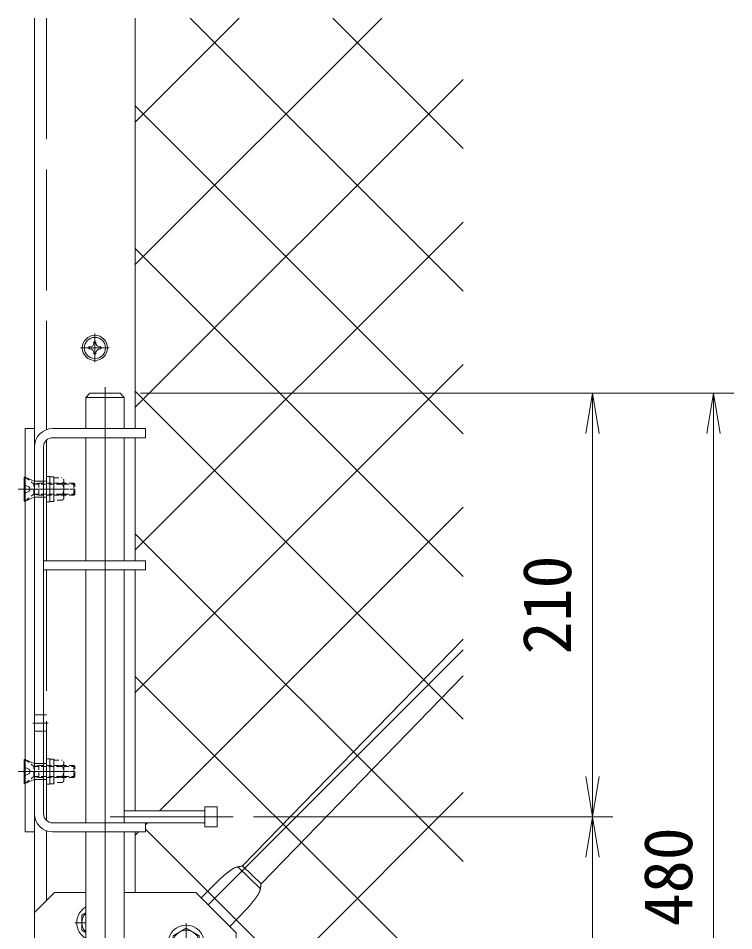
# Model space of a CAD drawing. Units: millimetres, scale not verified, with parts at other scales. Extents: x -6300 to 6300, y -4455 to 4455.
# Drawn here: x 2798 to 3862, y -1121 to 237 of the extents above; entities that cross this region are included whole.
import ezdxf
from ezdxf.enums import TextEntityAlignment as Align

# ---------------------------------------------------------------- set-up
doc = ezdxf.new("R2010")
doc.units = ezdxf.units.MM
doc.header["$LTSCALE"] = 30
for name, pattern in [('DASHED', [7.5, 6, -1.5]), ('USER1', [50.8, 31.75, -6.35, 6.35, -6.35]), ('USER3', [0.375, 0.25, -0.125])]:
    doc.linetypes.add(name, pattern=pattern)
for name, color, linetype, lineweight in [('0-0_D-STR1', 1, 'Continuous', 18), ('0-1_D-BMK', 2, 'USER1', 13), ('0-5_D-STR3', 3, 'Continuous', 13), ('0-6_D-STR2', 7, 'Continuous', 9), ('0-8_D-STR-DIM', 7, 'Continuous', 9), ('0-9_0', 7, 'Continuous', 9)]:
    doc.layers.add(name, color=color, linetype=linetype, lineweight=lineweight)
doc.styles.add('ＭＳ ゴシック', font='')
doc.styles.get('ＭＳ ゴシック').set_extended_font_data('MS Gothic')

# ---------------------------------------------------------------- blocks, each defined once
blk = doc.blocks.new('_Open')
at = {"layer": '0-9_0'}
blk.add_line((-30, 5), (0, 0), dxfattribs=at)
blk.add_lwpolyline([(-30, -5), (0, 0), (-30, 0)], dxfattribs=at)
blk = doc.blocks.new('U52')
at = {"layer": '0-1_D-BMK'}
for p, q in [((0, -300), (0, 300)), ((300, 0), (-300, 0))]:
    blk.add_line(p, q, dxfattribs=at)
at = {"layer": '0-5_D-STR3'}
blk.add_lwpolyline([(194.9, 112.5), (0, 225), (-194.9, 112.5), (-194.9, -112.5), (0, -225), (194.9, -112.5)], close=True, dxfattribs=at)
for radius in [270, 194.9]:
    blk.add_circle((0, 0), radius, dxfattribs=at)
blk = doc.blocks.new('U72')
at = {"layer": '0-1_D-BMK'}
for p, q in [((465, -900), (300, -900)), ((465, -2550), (300, -2550))]:
    blk.add_line(p, q, dxfattribs=at)
at = {"layer": '0-5_D-STR3'}
for p in [(2700, -2400), (1035, -3000)]:
    blk.add_line(p, (2100, -3000), dxfattribs=at)
for points in [[(2700, -2400), (2700, -300), (2400, 0), (0, 0), (-300, -300), (-300, -2700), (0, -3000), (465, -3000)], [(465, -752.9), (405.1, -787.5), (405.1, -1012.5), (465, -1047.1)], [(465, -2402.9), (405.1, -2437.5), (405.1, -2662.5), (465, -2697.1)]]:
    blk.add_lwpolyline(points, dxfattribs=at)
for centre, radius, start, end in [((600, -900), 270, 120.00011, 239.99989), ((600, -900), 194.9, 133.85395, 226.14605), ((600, -2550), 270, 120.00011, 239.99989), ((600, -2550), 194.9, 133.85395, 226.14605)]:
    blk.add_arc(centre, radius, start, end, dxfattribs=at)
at = {"layer": '0-8_D-STR-DIM'}
for p in [(1650.1, -900), (2250.1, -900), (1956.2, -2243.8)]:
    blk.add_blockref('U52', p, dxfattribs=at)
blk = doc.blocks.new('U31')
at = {"layer": '0-1_D-BMK'}
for p, q in [((0, 213.6), (0, -213.6)), ((-213.6, 0), (213.6, 0))]:
    blk.add_line(p, q, dxfattribs=at)
at = {"layer": '0-5_D-STR3'}
for p, q in [((-90, 15), (-90, -15)), ((-90, 15), (-75, 15)), ((15, 90), (-15, 90)), ((-15, 90), (-15, 75)), ((15, 90), (15, 75)), ((75, 15), (90, 15)), ((90, -15), (90, 15)), ((-75, -15), (-90, -15)), ((-15, -75), (-15, -90)), ((-15, -90), (15, -90)), ((15, -75), (15, -90)), ((15, -90), (15, -75)), ((75, -15), (90, -15)), ((90, -15), (75, -15))]:
    blk.add_line(p, q, dxfattribs=at)
for radius in [187.5, 157.5]:
    blk.add_circle((0, 0), radius, dxfattribs=at)
for centre, start, end in [((-75, 75), 270, 0), ((75, 75), 180, 270), ((-75, -75), 0, 90), ((75, -75), 90, 180)]:
    blk.add_arc(centre, 60, start, end, dxfattribs=at)

msp = doc.modelspace()

# ---------------------------------------------------------------- linework, layer by layer
at = {"layer": '0-0_D-STR1'}
for p, q in [((2822.23, 236.77), (2822.23, -1093.64)), ((2972.23, 236.77), (2972.23, -373.64)), ((2972.23, -387.14), (2972.23, -570.14)), ((2972.23, -583.64), (2972.23, -942.14)), ((2972.23, -973.64), (2972.23, -1063.64))]:
    msp.add_line(p, q, dxfattribs=at)
at = {"layer": '0-0_D-STR1', "linetype": 'DASHED'}
for p, q in [((2840.23, 236.77), (2840.23, -375.18)), ((2840.23, -390.58), (2840.23, -570.14)), ((2840.23, -451.64), (2822.23, -451.64)), ((2840.23, -475.64), (2822.23, -475.64)), ((2840.23, -583.64), (2840.23, -956.7)), ((2840.23, -799.64), (2822.23, -799.64)), ((2840.23, -823.64), (2822.23, -823.64)), ((2840.23, -871.64), (2822.23, -871.64)), ((2840.23, -895.64), (2822.23, -895.64)), ((2840.23, -972.1), (2840.23, -1075.64))]:
    msp.add_line(p, q, dxfattribs=at)
at = {"layer": '0-1_D-BMK'}
for p, q in [((2927.23, -311.87), (2927.23, -1783.24)), ((2798.23, -463.64), (2873.23, -463.64)), ((2842.53, -811.64), (2820.02, -811.64)), ((2798.23, -883.64), (2873.23, -883.64)), ((3117.77, -951.14), (2934.7, -951.14))]:
    msp.add_line(p, q, dxfattribs=at)
at = {"layer": '0-1_D-BMK', "linetype": 'USER3'}
for p, q in [((2807.23, -463.64), (2882.23, -463.64)), ((2807.23, -883.64), (2882.23, -883.64))]:
    msp.add_line(p, q, dxfattribs=at)
at = {"layer": '0-5_D-STR3'}
for p, q in [((2898.73, -327.14), (2904.73, -321.14)), ((2949.73, -321.14), (2904.73, -321.14)), ((2949.73, -321.14), (2955.73, -327.14)), ((2955.73, -327.14), (2898.73, -327.14)), ((2898.73, -373.64), (2898.73, -327.14)), ((2955.73, -373.64), (2955.73, -327.14)), ((2808.73, -373.64), (2822.23, -373.64)), ((2808.73, -973.64), (2808.73, -373.64)), ((2822.23, -973.64), (2822.23, -373.64)), ((2987.23, -373.64), (2849.23, -373.64)), ((2987.23, -387.14), (2987.23, -373.64)), ((2987.23, -387.14), (2849.23, -387.14)), ((2898.73, -570.14), (2898.73, -387.14)), ((2955.73, -570.14), (2955.73, -387.14)), ((2822.23, -400.64), (2822.23, -946.64)), ((2835.73, -946.64), (2835.73, -400.64)), ((2807.23, -445.64), (2807.23, -481.64)), ((2808.73, -445.64), (2808.73, -481.64)), ((2987.23, -570.14), (2835.73, -570.14)), ((2987.23, -583.64), (2835.73, -583.64)), ((2898.73, -960.14), (2898.73, -583.64)), ((2955.73, -960.14), (2955.73, -583.64)), ((2987.23, -583.64), (2987.23, -570.14)), ((3459.92, -686.83), (3131.86, -1024.26)), ((3459.92, -741.48), (3159.18, -1050.82)), ((2807.23, -865.64), (2807.23, -901.64)), ((2808.73, -865.64), (2808.73, -901.64)), ((3075.73, -966.14), (3075.73, -936.14)), ((2955.73, -942.14), (3075.73, -942.14)), ((2849.23, -960.14), (2987.23, -960.14)), ((2955.73, -960.14), (3075.73, -960.14)), ((2987.23, -973.64), (2987.23, -960.14)), ((2808.73, -973.64), (2822.23, -973.64)), ((2849.23, -973.64), (2987.23, -973.64)), ((2898.73, -1755.14), (2898.73, -973.64)), ((2955.73, -1755.14), (2955.73, -973.64)), ((3093.73, -966.14), (3075.73, -966.14)), ((3124.53, -1025.51), (3158.14, -1058.18)), ((3131.86, -1024.26), (3159.18, -1050.82)), ((3070.38, -1071.79), (3094.73, -1046.74)), ((3112.82, -1114.22), (3137.75, -1088.57))]:
    msp.add_line(p, q, dxfattribs=at)
at = {"layer": '0-5_D-STR3', "linetype": 'USER3'}
for p, q in [((2807.23, -445.64), (2808.73, -445.64)), ((2808.73, -445.64), (2821.18, -456.14)), ((2807.23, -457.34), (2813.82, -460.11)), ((2828.68, -454.64), (2821.18, -456.14)), ((2821.18, -456.14), (2882.23, -456.14)), ((2821.18, -471.14), (2821.18, -456.14)), ((2828.68, -454.64), (2880.73, -454.64)), ((2828.68, -472.64), (2828.68, -454.64)), ((2863.38, -455.24), (2851.03, -455.24)), ((2866.03, -476.13), (2866.03, -451.15)), ((2880.73, -454.64), (2882.23, -456.14)), ((2880.73, -454.64), (2880.73, -472.64)), ((2882.23, -471.14), (2882.23, -456.14)), ((2807.23, -469.94), (2813.82, -467.17)), ((2808.73, -481.64), (2821.18, -471.14)), ((2815.27, -463.01), (2815.27, -464.28)), ((2821.18, -471.14), (2882.23, -471.14)), ((2828.68, -472.64), (2821.18, -471.14)), ((2828.68, -472.64), (2880.73, -472.64)), ((2863.38, -472.04), (2851.03, -472.04)), ((2880.73, -472.64), (2882.23, -471.14)), ((2807.23, -481.64), (2808.73, -481.64)), ((2807.23, -865.64), (2808.73, -865.64)), ((2808.73, -865.64), (2821.18, -876.14)), ((2807.23, -877.34), (2813.82, -880.11)), ((2828.68, -874.64), (2821.18, -876.14)), ((2821.18, -876.14), (2882.23, -876.14)), ((2821.18, -891.14), (2821.18, -876.14)), ((2828.68, -874.64), (2880.73, -874.64)), ((2828.68, -892.64), (2828.68, -874.64)), ((2863.38, -875.24), (2851.03, -875.24)), ((2866.03, -896.13), (2866.03, -871.15)), ((2880.73, -874.64), (2882.23, -876.14)), ((2880.73, -874.64), (2880.73, -892.64)), ((2882.23, -891.14), (2882.23, -876.14)), ((2807.23, -889.94), (2813.82, -887.17)), ((2808.73, -901.64), (2821.18, -891.14)), ((2815.27, -883.01), (2815.27, -884.28)), ((2821.18, -891.14), (2882.23, -891.14)), ((2828.68, -892.64), (2821.18, -891.14)), ((2828.68, -892.64), (2880.73, -892.64)), ((2863.38, -892.04), (2851.03, -892.04)), ((2880.73, -892.64), (2882.23, -891.14)), ((2807.23, -901.64), (2808.73, -901.64))]:
    msp.add_line(p, q, dxfattribs=at)
at = {"layer": '0-5_D-STR3', "linetype": 'DASHED'}
for p, q in [((2821.93, -451.64), (2808.73, -445.64)), ((2835.73, -451.64), (2822.23, -451.64)), ((2821.93, -475.64), (2808.73, -481.64)), ((2835.73, -475.64), (2822.23, -475.64)), ((2821.93, -871.64), (2808.73, -865.64)), ((2835.73, -871.64), (2822.23, -871.64)), ((2821.93, -895.64), (2808.73, -901.64)), ((2835.73, -895.64), (2822.23, -895.64))]:
    msp.add_line(p, q, dxfattribs=at)
at = {"layer": '0-5_D-STR3', "linetype": 'USER3'}
for points in [[(2840.23, -444.89), (2845.03, -444.89), (2845.03, -482.39), (2840.23, -482.39)], [(2845.03, -445.34), (2851.03, -445.34), (2851.03, -481.94), (2845.03, -481.94)], [(2840.23, -864.89), (2845.03, -864.89), (2845.03, -902.39), (2840.23, -902.39)], [(2845.03, -865.34), (2851.03, -865.34), (2851.03, -901.94), (2845.03, -901.94)]]:
    msp.add_lwpolyline(points, close=True, dxfattribs=at)
for points in [[(2863.38, -480.22), (2851.03, -480.22), (2851.03, -447.07), (2863.38, -447.07)], [(2863.38, -900.22), (2851.03, -900.22), (2851.03, -867.07), (2863.38, -867.07)]]:
    msp.add_lwpolyline(points, dxfattribs=at)
at = {"layer": '0-5_D-STR3'}
for points in [[(3093.73, -966.14), (3093.73, -936.14), (3075.73, -936.14)], [(3131.86, -1024.26), (3131.13, -1024.37), (3130.4, -1024.48), (3129.67, -1024.59), (3128.93, -1024.7), (3128.2, -1024.81), (3127.47, -1024.93), (3126.74, -1025.05), (3126.01, -1025.19), (3125.29, -1025.34), (3124.57, -1025.5), (3123.86, -1025.68), (3123.16, -1025.88), (3122.46, -1026.09), (3121.77, -1026.33), (3121.09, -1026.59), (3120.42, -1026.87), (3119.75, -1027.17), (3119.09, -1027.49), (3118.44, -1027.82), (3117.79, -1028.17), (3117.15, -1028.53), (3116.52, -1028.91), (3115.89, -1029.3), (3115.26, -1029.7), (3114.65, -1030.12), (3114.03, -1030.54), (3113.42, -1030.97), (3112.82, -1031.41), (3112.22, -1031.86), (3111.62, -1032.32), (3111.03, -1032.78), (3110.44, -1033.25), (3109.85, -1033.72), (3109.27, -1034.19), (3108.68, -1034.67), (3108.1, -1035.14), (3107.53, -1035.62), (3106.95, -1036.1), (3106.38, -1036.57)], [(3106.38, -1036.57), (3105.8, -1037.05), (3105.23, -1037.52), (3104.66, -1038), (3104.1, -1038.48), (3103.53, -1038.95), (3102.97, -1039.43), (3102.4, -1039.91), (3101.84, -1040.39), (3101.29, -1040.87), (3100.73, -1041.35), (3100.18, -1041.83), (3099.62, -1042.32), (3099.07, -1042.8), (3098.52, -1043.29), (3097.98, -1043.77), (3097.43, -1044.26), (3096.89, -1044.76), (3096.35, -1045.25), (3095.81, -1045.75), (3095.27, -1046.24), (3094.73, -1046.74)], [(3159.18, -1050.82), (3159.09, -1051.55), (3159, -1052.29), (3158.92, -1053.03), (3158.83, -1053.76), (3158.74, -1054.5), (3158.64, -1055.23), (3158.54, -1055.97), (3158.42, -1056.7), (3158.29, -1057.42), (3158.15, -1058.14), (3157.99, -1058.86), (3157.81, -1059.57), (3157.62, -1060.27), (3157.4, -1060.97), (3157.15, -1061.65), (3156.89, -1062.34), (3156.61, -1063.01), (3156.32, -1063.68), (3156, -1064.34), (3155.67, -1065), (3155.33, -1065.65), (3154.97, -1066.29), (3154.6, -1066.93), (3154.21, -1067.57), (3153.82, -1068.2), (3153.41, -1068.82), (3152.99, -1069.44), (3152.57, -1070.06), (3152.14, -1070.67), (3151.7, -1071.28), (3151.25, -1071.89), (3150.8, -1072.49), (3150.35, -1073.09), (3149.89, -1073.69), (3149.43, -1074.28), (3148.97, -1074.88), (3148.51, -1075.47), (3148.05, -1076.06), (3147.59, -1076.65)], [(3147.59, -1076.65), (3147.14, -1077.23), (3146.68, -1077.82), (3146.22, -1078.4), (3145.76, -1078.98), (3145.29, -1079.56), (3144.83, -1080.13), (3144.37, -1080.71), (3143.91, -1081.28), (3143.44, -1081.85), (3142.98, -1082.42), (3142.51, -1082.99), (3142.04, -1083.56), (3141.57, -1084.12), (3141.1, -1084.68), (3140.63, -1085.24), (3140.16, -1085.8), (3139.68, -1086.36), (3139.2, -1086.91), (3138.72, -1087.47), (3138.24, -1088.02), (3137.75, -1088.57)]]:
    msp.add_lwpolyline(points, dxfattribs=at)
for centre, radius, start, end in [((2849.23, -400.64), 27, 90, 180), ((2849.23, -400.64), 13.5, 90, 180), ((2849.23, -946.64), 27, 180, 270), ((2849.23, -946.64), 13.5, 180, 270)]:
    msp.add_arc(centre, radius, start, end, dxfattribs=at)
at = {"layer": '0-5_D-STR3', "linetype": 'USER3'}
for centre, radius, start, end in [((2861.56, -451.15), 4.48, 294.09089, 65.90911), ((2812.27, -462.68), 3, 0, 58.87077), ((2851.4, -463.64), 14.64, 324.98342, 35.01658), ((2812.27, -464.6), 3, 301.12923, 0), ((2861.56, -476.13), 4.48, 294.09089, 65.90911), ((2861.56, -871.15), 4.48, 294.09089, 65.90911), ((2812.27, -882.68), 3, 0, 58.87077), ((2851.4, -883.64), 14.64, 324.98342, 35.01658), ((2812.27, -884.6), 3, 301.12923, 0), ((2861.56, -896.13), 4.48, 294.09089, 65.90911)]:
    msp.add_arc(centre, radius, start, end, dxfattribs=at)
at = {"layer": '0-6_D-STR2'}
for p, q in [((2972.23, 82.38), (3126.63, 236.77)), ((2972.23, -129.75), (3338.76, 236.77)), ((3459.92, -169.25), (3053.9, 236.77)), ((3459.92, 42.88), (3266.03, 236.77)), ((2972.23, -341.89), (3459.92, 145.8)), ((3459.92, -381.39), (2972.23, 106.3)), ((2972.23, -554.02), (3459.92, -66.33)), ((3459.92, -593.52), (2972.23, -105.83)), ((2972.23, -766.15), (3459.92, -278.46)), ((3459.92, -805.65), (2972.23, -317.96)), ((3008.38, -942.14), (3459.92, -490.59)), ((3459.92, -1017.78), (2972.23, -530.09)), ((3080.62, -1082.03), (3459.92, -702.72)), ((3443.65, -1213.64), (2972.23, -742.22)), ((3161.14, -1213.64), (3459.92, -914.86)), ((2987.23, -963.28), (2990.38, -960.14)), ((2972.23, -978.28), (2976.88, -973.64)), ((3231.52, -1213.64), (2987.23, -969.36))]:
    msp.add_line(p, q, dxfattribs=at)
at = {"layer": '0-8_D-STR-DIM'}
for p, q in [((2979.73, -321.14), (3681.95, -321.14)), ((2979.73, -321.14), (3861.95, -321.14)), ((3651.95, -381.14), (3651.95, -891.14)), ((3831.95, -381.14), (3831.95, -1701.14)), ((3147.77, -951.14), (3681.95, -951.14)), ((3147.77, -951.14), (3681.95, -951.14)), ((3651.95, -1011.14), (3651.95, -1701.14))]:
    msp.add_line(p, q, dxfattribs=at)

# ---------------------------------------------------------------- block references
at = {"layer": '0-8_D-STR-DIM', "xscale": 0.1, "yscale": 0.1}
msp.add_blockref('U31', (2912.23, -253.64), dxfattribs=at)
at = {"layer": '0-8_D-STR-DIM'}
for name, p, xscale, yscale, rotation in [('_Open', (3651.95, -321.14), 2, 2, 90), ('_Open', (3831.95, -321.14), 2, 2, 90), ('_Open', (3651.95, -951.14), 2, 2, 270), ('_Open', (3651.95, -951.14), 2, 2, 90), ('U72', (2852.23, -1363.64), -0.1, 0.1, 180)]:
    msp.add_blockref(name, p, dxfattribs=dict(at, xscale=xscale, yscale=yscale, rotation=rotation))

# ---------------------------------------------------------------- texts
at = {"layer": '0-8_D-STR-DIM', "style": 'ＭＳ ゴシック'}
for s, p in [('210', (3641.83, -709.64)), ('480', (3821.83, -1113.89))]:
    msp.add_text(s, height=72.14, rotation=90, dxfattribs=at).set_placement(p, align=Align.BOTTOM_LEFT)

doc.saveas('drawing.dxf')
